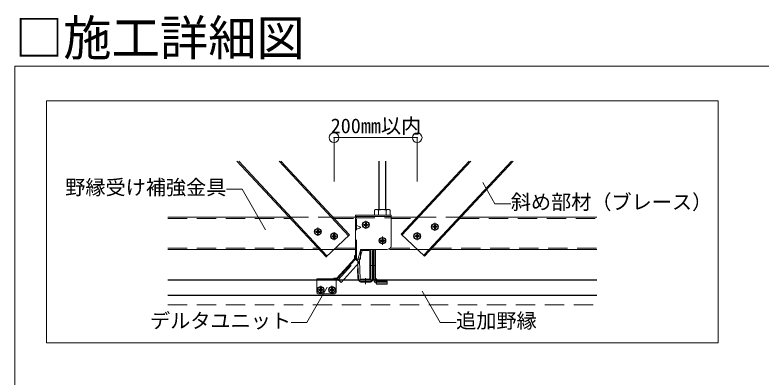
# Model space of a CAD drawing. Units: millimetres on the paper, with parts at other scales. Extents: x -195 to 195, y -140 to 138.
# Drawn here: x 2.29 to 48.61, y 42.88 to 65.37 of the extents above; entities that cross this region are included whole.
import ezdxf
from ezdxf.enums import TextEntityAlignment as Align

# ---------------------------------------------------------------- set-up
doc = ezdxf.new("R2010")
doc.units = ezdxf.units.MM
doc.header["$PDMODE"] = 32
doc.header["$PDSIZE"] = 0.6
doc.linetypes.add('CHAIN1', pattern=[8, 5, -1, 1, -1])
doc.linetypes.add('DASHED1', pattern=[1.8, 1.2, -0.6])
for name, color, linetype, lineweight in [('5-0_中心線', 4, 'CHAIN1', 9), ('5-1_吊り材', 7, 'Continuous', 18), ('5-2_野縁受け', 3, 'Continuous', 18), ('5-3_野縁', 2, 'Continuous', 25), ('5-4_ブレース・補強材', 4, 'Continuous', 9), ('5-5_寸法', 4, 'Continuous', 9), ('5-6_文字', 7, 'Continuous', 18), ('5-B_補強金具・金具・その他', 3, 'Continuous', 18), ('5-C_ビス・アンカーボルト・強調図形', 2, 'DASHED1', 25), ('5-D_パネル', 4, 'DASHED1', 9), ('F-2_野縁受け', 3, 'Continuous', 18)]:
    doc.layers.add(name, color=color, linetype=linetype, lineweight=lineweight)
doc.layers.add('F-6_文字', color=7, linetype='Continuous')
doc.styles.add('ＭＳ ゴシック', font='')
doc.styles.get('ＭＳ ゴシック').set_extended_font_data('MS Gothic')

msp = doc.modelspace()

# ---------------------------------------------------------------- linework, layer by layer
at = {"layer": '5-0_中心線'}
for p, q in [((24.069, 52.087), (24.069, 52.587)), ((28.355, 51.959), (28.355, 52.459)), ((20.853, 51.904), (21.338, 51.904)), ((21.096, 51.655), (21.096, 52.156)), ((22.1, 51.38), (22.1, 51.88)), ((23.827, 52.335), (24.312, 52.335)), ((27.262, 51.385), (27.262, 51.885)), ((28.597, 52.207), (28.112, 52.207)), ((21.858, 51.628), (22.343, 51.628)), ((25.103, 51.098), (25.103, 51.599)), ((27.504, 51.633), (27.02, 51.633)), ((24.86, 51.347), (25.345, 51.347)), ((24.315, 49.804), (24.699, 49.804)), ((24.051, 49.013), (24.051, 48.649)), ((21.029, 48.298), (21.513, 48.298)), ((21.271, 48.05), (21.271, 48.55)), ((21.729, 48.299), (22.214, 48.299)), ((21.972, 48.051), (21.972, 48.551))]:
    msp.add_line(p, q, dxfattribs=at)
at = {"layer": '5-1_吊り材'}
for p, q in [((24.873, 56.277), (24.873, 53.277)), ((24.902, 53.277), (24.902, 56.277)), ((25.295, 56.277), (25.295, 53.277)), ((25.323, 56.277), (25.323, 53.908)), ((25.323, 56.277), (25.323, 53.277)), ((24.674, 53.277), (24.608, 53.239)), ((24.674, 53.277), (25.522, 53.277)), ((25.522, 53.277), (25.588, 53.239)), ((24.608, 53.122), (24.608, 53.239)), ((24.608, 52.927), (24.608, 53.122)), ((24.853, 53.122), (24.853, 53.239)), ((24.853, 52.927), (24.853, 53.122)), ((25.343, 53.122), (25.343, 53.239)), ((25.343, 52.927), (25.343, 53.122)), ((25.588, 53.122), (25.588, 53.239)), ((25.588, 52.927), (25.588, 53.122)), ((23.748, 50.395), (23.871, 50.804)), ((23.749, 50.744), (23.767, 50.804)), ((24.359, 50.804), (24.38, 50.689)), ((24.38, 50.689), (24.38, 48.979)), ((24.46, 50.804), (24.48, 50.689)), ((24.48, 48.979), (24.48, 50.689)), ((24.556, 49.59), (24.556, 50.804)), ((23.579, 50.062), (23.578, 50.083)), ((23.723, 48.976), (23.678, 50.087)), ((23.582, 49.014), (23.558, 49.604)), ((23.623, 48.972), (23.586, 49.9)), ((24.38, 49.352), (24.38, 49.354)), ((24.53, 48.999), (24.53, 49.269)), ((24.554, 49.541), (24.533, 49.334)), ((24.48, 49.084), (24.48, 49.087))]:
    msp.add_line(p, q, dxfattribs=at)
at = {"layer": '5-1_吊り材', "linetype": 'DASHED1'}
for p, q in [((23.599, 50.247), (23.748, 50.741)), ((23.586, 49.9), (23.579, 50.062)), ((23.695, 50.219), (23.748, 50.395)), ((24.48, 49.917), (24.556, 49.917)), ((24.48, 49.692), (24.556, 49.692)), ((23.798, 48.904), (24.305, 48.904)), ((23.798, 48.804), (24.305, 48.804)), ((23.831, 48.774), (24.305, 48.774)), ((23.951, 48.804), (23.951, 48.774)), ((24.151, 48.804), (24.151, 48.774)), ((24.2, 48.804), (24.197, 48.804))]:
    msp.add_line(p, q, dxfattribs=at)
at = {"layer": '5-1_吊り材'}
for centre, radius, start, end in [((24.768, 52.938), 0.341, 96.3429, 118.0413), ((24.722, 53.033), 0.244, 57.5712, 88.0446), ((25.098, 52.466), 0.811, 72.412, 107.588), ((25.474, 53.033), 0.244, 91.9554, 122.4288), ((25.428, 52.938), 0.341, 61.9587, 83.6571), ((24.078, 50.103), 0.5, 168.3445, 182.3187), ((24.078, 50.103), 0.4, 165.3726, 182.3187), ((23.706, 49.554), 0.156, 134.9801, 161.3976), ((24.056, 49.59), 0.5, 354.294, 0), ((25.28, 49.269), 0.75, 175, 180), ((23.831, 49.024), 0.25, 182.3187, 208.6854), ((23.798, 48.979), 0.175, 182.3187, 205.3769), ((23.798, 48.979), 0.075, 182.3187, 270), ((24.305, 48.979), 0.075, 270, 0), ((24.305, 48.979), 0.175, 334.6231, 0), ((24.305, 48.999), 0.225, 335.025, 0)]:
    msp.add_arc(centre, radius, start, end, dxfattribs=at)
at = {"layer": '5-1_吊り材', "linetype": 'DASHED1'}
for centre, radius, start, end in [((24.078, 50.103), 0.5, 163.2308, 168.3445), ((24.078, 50.103), 0.4, 163.2308, 165.3726), ((23.831, 49.024), 0.25, 208.6854, 270), ((23.798, 48.979), 0.175, 205.3769, 270), ((24.305, 48.979), 0.175, 270, 334.6231), ((24.305, 48.999), 0.225, 270, 335.025)]:
    msp.add_arc(centre, radius, start, end, dxfattribs=at)
at = {"layer": '5-2_野縁受け'}
for p, q in [((11.786, 52.804), (19.308, 52.804)), ((22.043, 52.804), (23.423, 52.804)), ((25.648, 52.804), (27.242, 52.804)), ((29.977, 52.804), (38.411, 52.804)), ((11.786, 50.804), (21.173, 50.804)), ((22.097, 50.804), (23.423, 50.804)), ((23.78, 50.804), (23.78, 50.744)), ((23.78, 50.804), (24.27, 50.804)), ((24.27, 50.744), (23.78, 50.744)), ((24.32, 49.014), (24.32, 50.694)), ((24.38, 49.014), (24.38, 50.694)), ((25.55, 50.804), (27.272, 50.804)), ((28.112, 50.804), (38.411, 50.804)), ((23.78, 48.964), (23.78, 48.904)), ((24.27, 48.964), (23.78, 48.964)), ((24.27, 48.904), (23.78, 48.904))]:
    msp.add_line(p, q, dxfattribs=at)
at = {"layer": '5-2_野縁受け', "linetype": 'DASHED1'}
for p, q in [((19.308, 52.804), (22.043, 52.804)), ((27.242, 52.804), (29.977, 52.804)), ((11.786, 52.724), (19.383, 52.724)), ((22.117, 52.724), (23.423, 52.724)), ((25.648, 52.724), (27.168, 52.724)), ((29.902, 52.724), (38.411, 52.724)), ((11.786, 50.884), (21.098, 50.884)), ((21.173, 50.804), (22.097, 50.804)), ((22.183, 50.884), (23.423, 50.884)), ((25.612, 50.884), (27.186, 50.884)), ((27.272, 50.804), (28.112, 50.804)), ((28.186, 50.884), (38.411, 50.884))]:
    msp.add_line(p, q, dxfattribs=at)
at = {"layer": '5-2_野縁受け'}
for centre, radius, start, end in [((24.27, 50.694), 0.11, 360, 90), ((24.27, 50.694), 0.05, 360, 90), ((24.27, 49.014), 0.05, 270, 360), ((24.27, 49.014), 0.11, 270, 360)]:
    msp.add_arc(centre, radius, start, end, dxfattribs=at)
at = {"layer": '5-3_野縁'}
for p, q in [((38.411, 48.904), (11.786, 48.904)), ((11.786, 47.954), (38.411, 47.954))]:
    msp.add_line(p, q, dxfattribs=at)
at = {"layer": '5-4_ブレース・補強材'}
for p, q in [((16.069, 56.277), (21.603, 50.343)), ((16.179, 56.277), (21.661, 50.398)), ((18.695, 56.277), (23.007, 51.653)), ((18.804, 56.277), (23.065, 51.707)), ((30.481, 56.277), (26.258, 51.749)), ((30.59, 56.277), (26.317, 51.694)), ((33.106, 56.277), (27.663, 50.44)), ((33.216, 56.277), (27.721, 50.385)), ((21.584, 50.325), (23.065, 51.707)), ((26.258, 51.749), (27.721, 50.385))]:
    msp.add_line(p, q, dxfattribs=at)
at = {"layer": '5-5_寸法'}
for q in [(25.108, 57.746), (22.1, 55.02)]:
    msp.add_line((22.1, 57.746), q, dxfattribs=at)
msp.add_lwpolyline([(25.108, 57.746), (27.262, 57.746), (27.262, 55.02)], dxfattribs=at)
at = {"layer": '5-5_寸法', "color": 7}
for p in [(22.1, 57.746), (27.262, 57.746)]:
    msp.add_point(p, dxfattribs=at)
at = {"layer": '5-6_文字'}
for p, q in [((31.33, 54.957), (32.09, 53.641)), ((32.09, 53.641), (33.073, 53.641)), ((27.577, 48.21), (28.697, 46.269)), ((28.697, 46.269), (29.68, 46.269))]:
    msp.add_line(p, q, dxfattribs=at)
for points in [[(17.855, 52.029), (16.398, 54.553), (15.414, 54.553)], [(21.674, 48.451), (20.415, 46.269), (19.431, 46.269)]]:
    msp.add_lwpolyline(points, dxfattribs=at)
at = {"layer": '5-B_補強金具・金具・その他'}
for p, q in [((23.423, 52.927), (23.423, 52.847)), ((23.423, 52.927), (25.648, 52.927)), ((23.423, 52.847), (25.648, 52.847)), ((23.503, 52.767), (23.503, 52.847)), ((25.648, 51.054), (25.648, 52.927)), ((23.423, 52.767), (23.503, 52.767)), ((23.423, 52.767), (23.423, 50.204)), ((25.648, 52.767), (25.648, 52.767)), ((23.748, 50.804), (23.748, 50.204)), ((25.398, 50.804), (23.748, 50.804)), ((24.597, 49.309), (24.597, 50.689)), ((24.598, 48.904), (24.598, 50.804)), ((24.678, 48.904), (24.678, 50.804)), ((22.281, 49.024), (23.373, 50.223)), ((22.303, 48.974), (23.423, 50.204)), ((23.664, 49.985), (23.423, 50.204)), ((23.748, 50.204), (23.423, 50.204)), ((22.544, 48.755), (23.664, 49.985)), ((22.303, 48.974), (21.023, 48.974)), ((22.053, 48.974), (22.103, 49.024)), ((22.281, 49.024), (22.103, 49.024)), ((22.223, 48.149), (22.223, 48.974)), ((22.223, 48.894), (22.303, 48.894)), ((22.303, 48.974), (22.544, 48.755)), ((24.678, 49.028), (24.802, 48.904)), ((22.123, 48.049), (21.123, 48.049))]:
    msp.add_line(p, q, dxfattribs=at)
at = {"layer": '5-B_補強金具・金具・その他', "linetype": 'DASHED1'}
for p, q in [((23.423, 52.767), (25.648, 52.767)), ((23.423, 52.765), (25.648, 52.765)), ((23.503, 52.687), (23.423, 52.687)), ((23.503, 50.204), (23.503, 52.687)), ((22.363, 48.92), (23.483, 50.15)), ((22.223, 48.894), (21.023, 48.894)), ((24.598, 48.904), (24.598, 48.849)), ((24.678, 48.904), (24.678, 48.854)), ((24.723, 48.724), (24.729, 48.724)), ((24.728, 48.804), (24.73, 48.804)), ((25.398, 48.645), (24.728, 48.645)), ((24.729, 48.794), (24.729, 48.645)), ((24.729, 48.724), (25.398, 48.724)), ((24.73, 48.804), (25.397, 48.804)), ((24.802, 48.904), (24.833, 48.874)), ((25.318, 48.874), (24.809, 48.874)), ((25.318, 48.838), (24.809, 48.838)), ((25.398, 48.794), (25.398, 48.645))]:
    msp.add_line(p, q, dxfattribs=at)
at = {"layer": '5-B_補強金具・金具・その他'}
for points in [[(23.423, 50.454), (23.373, 50.404), (23.373, 50.223)], [(21.023, 48.149), (21.023, 48.974), (21.023, 48.894)]]:
    msp.add_lwpolyline(points, dxfattribs=at)
for centre, radius, start, end in [((22.979, 50.848), 1.538, 59.7781, 73.2166), ((22.979, 53.506), 1.538, 286.7834, 300.2219), ((23.719, 52.299), 0.297, 185.5926, 204.362), ((23.719, 52.055), 0.297, 155.638, 174.4074), ((25.398, 51.054), 0.25, 335.0783, 0), ((25.398, 51.054), 0.25, 270, 333.3571), ((25.398, 51.054), 0.25, 333.3571, 335.0783), ((23.423, 50.204), 0.08, 317.6848, 0), ((22.303, 48.974), 0.08, 270, 317.6848), ((21.123, 48.149), 0.1, 180, 270), ((22.123, 48.149), 0.1, 270, 0)]:
    msp.add_arc(centre, radius, start, end, dxfattribs=at)
at = {"layer": '5-B_補強金具・金具・その他', "linetype": 'DASHED1'}
for centre, radius, start, end in [((24.723, 48.849), 0.125, 180, 270), ((24.728, 48.854), 0.05, 180, 270), ((24.809, 48.794), 0.08, 90, 180), ((24.809, 48.758), 0.08, 90, 180), ((25.318, 48.794), 0.08, 0, 90), ((25.318, 48.758), 0.08, 0, 90)]:
    msp.add_arc(centre, radius, start, end, dxfattribs=at)
at = {"layer": '5-C_ビス・アンカーボルト・強調図形', "linetype": 'Continuous'}
for p, q in [((23.954, 52.36), (23.954, 52.31)), ((23.954, 52.36), (24.019, 52.36)), ((24.044, 52.45), (24.044, 52.385)), ((24.044, 52.45), (24.094, 52.45)), ((24.094, 52.45), (24.094, 52.385)), ((24.119, 52.36), (24.184, 52.36)), ((24.184, 52.36), (24.184, 52.31)), ((20.981, 51.929), (20.981, 51.879)), ((20.981, 51.929), (21.046, 51.929)), ((20.981, 51.879), (21.046, 51.879)), ((21.071, 52.019), (21.071, 51.954)), ((21.071, 52.019), (21.121, 52.019)), ((21.121, 52.019), (21.121, 51.954)), ((21.146, 51.929), (21.211, 51.929)), ((21.146, 51.879), (21.211, 51.879)), ((21.211, 51.929), (21.211, 51.879)), ((23.954, 52.31), (24.019, 52.31)), ((24.044, 52.285), (24.044, 52.22)), ((24.044, 52.22), (24.094, 52.22)), ((24.094, 52.285), (24.094, 52.22)), ((24.119, 52.31), (24.184, 52.31)), ((28.24, 52.232), (28.24, 52.182)), ((28.305, 52.232), (28.24, 52.232)), ((28.305, 52.182), (28.24, 52.182)), ((28.33, 52.322), (28.33, 52.257)), ((28.38, 52.322), (28.33, 52.322)), ((28.33, 52.157), (28.33, 52.092)), ((28.38, 52.092), (28.33, 52.092)), ((28.38, 52.322), (28.38, 52.257)), ((28.38, 52.157), (28.38, 52.092)), ((28.47, 52.232), (28.405, 52.232)), ((28.47, 52.182), (28.405, 52.182)), ((28.47, 52.232), (28.47, 52.182)), ((21.071, 51.854), (21.071, 51.789)), ((21.071, 51.789), (21.121, 51.789)), ((21.121, 51.854), (21.121, 51.789)), ((21.985, 51.653), (21.985, 51.603)), ((21.985, 51.653), (22.05, 51.653)), ((21.985, 51.603), (22.05, 51.603)), ((22.075, 51.743), (22.075, 51.678)), ((22.075, 51.743), (22.125, 51.743)), ((22.075, 51.578), (22.075, 51.513)), ((22.075, 51.513), (22.125, 51.513)), ((22.125, 51.743), (22.125, 51.678)), ((22.125, 51.578), (22.125, 51.513)), ((22.15, 51.653), (22.215, 51.653)), ((22.15, 51.603), (22.215, 51.603)), ((22.215, 51.653), (22.215, 51.603)), ((25.078, 51.462), (25.078, 51.397)), ((25.078, 51.462), (25.128, 51.462)), ((25.128, 51.462), (25.128, 51.397)), ((27.147, 51.659), (27.147, 51.609)), ((27.212, 51.659), (27.147, 51.659)), ((27.212, 51.609), (27.147, 51.609)), ((27.237, 51.749), (27.237, 51.684)), ((27.287, 51.749), (27.237, 51.749)), ((27.237, 51.584), (27.237, 51.519)), ((27.287, 51.519), (27.237, 51.519)), ((27.287, 51.749), (27.287, 51.684)), ((27.287, 51.584), (27.287, 51.519)), ((27.377, 51.659), (27.312, 51.659)), ((27.377, 51.609), (27.312, 51.609)), ((27.377, 51.659), (27.377, 51.609)), ((24.988, 51.372), (24.988, 51.322)), ((24.988, 51.372), (25.053, 51.372)), ((24.988, 51.322), (25.053, 51.322)), ((25.078, 51.297), (25.078, 51.232)), ((25.078, 51.232), (25.128, 51.232)), ((25.128, 51.297), (25.128, 51.232)), ((25.153, 51.372), (25.218, 51.372)), ((25.153, 51.322), (25.218, 51.322)), ((25.218, 51.372), (25.218, 51.322)), ((21.156, 48.323), (21.156, 48.273)), ((21.156, 48.323), (21.221, 48.323)), ((21.156, 48.273), (21.221, 48.273)), ((21.246, 48.413), (21.246, 48.348)), ((21.246, 48.413), (21.296, 48.413)), ((21.246, 48.248), (21.246, 48.183)), ((21.246, 48.183), (21.296, 48.183)), ((21.296, 48.413), (21.296, 48.348)), ((21.296, 48.248), (21.296, 48.183)), ((21.321, 48.323), (21.386, 48.323)), ((21.321, 48.273), (21.386, 48.273)), ((21.386, 48.323), (21.386, 48.273)), ((21.857, 48.324), (21.857, 48.274)), ((21.857, 48.324), (21.922, 48.324)), ((21.857, 48.274), (21.922, 48.274)), ((21.947, 48.414), (21.947, 48.349)), ((21.947, 48.414), (21.997, 48.414)), ((21.947, 48.249), (21.947, 48.184)), ((21.947, 48.184), (21.997, 48.184)), ((21.997, 48.414), (21.997, 48.349)), ((21.997, 48.249), (21.997, 48.184)), ((22.022, 48.324), (22.087, 48.324)), ((22.022, 48.274), (22.087, 48.274)), ((22.087, 48.324), (22.087, 48.274))]:
    msp.add_line(p, q, dxfattribs=at)
for centre in [(24.069, 52.335), (28.355, 52.207), (21.096, 51.904), (22.1, 51.628), (25.103, 51.347), (27.262, 51.633), (21.271, 48.298), (21.972, 48.299)]:
    msp.add_circle(centre, 0.2, dxfattribs=at)
for centre, start, end in [((24.019, 52.385), 270, 0), ((24.119, 52.385), 180, 270), ((21.046, 51.954), 270, 0), ((21.046, 51.854), 0, 90), ((21.146, 51.954), 180, 270), ((21.146, 51.854), 90, 180), ((24.019, 52.285), 0, 90), ((24.119, 52.285), 90, 180), ((28.305, 52.257), 270, 0), ((28.305, 52.157), 0, 90), ((28.405, 52.257), 180, 270), ((28.405, 52.157), 90, 180), ((22.05, 51.678), 270, 0), ((22.05, 51.578), 0, 90), ((22.15, 51.678), 180, 270), ((22.15, 51.578), 90, 180), ((27.212, 51.684), 270, 0), ((27.212, 51.584), 0, 90), ((27.312, 51.684), 180, 270), ((27.312, 51.584), 90, 180), ((25.053, 51.397), 270, 0), ((25.053, 51.297), 0, 90), ((25.153, 51.397), 180, 270), ((25.153, 51.297), 90, 180), ((21.221, 48.348), 270, 0), ((21.221, 48.248), 0, 90), ((21.321, 48.348), 180, 270), ((21.321, 48.248), 90, 180), ((21.922, 48.349), 270, 0), ((21.922, 48.249), 0, 90), ((22.022, 48.349), 180, 270), ((22.022, 48.249), 90, 180)]:
    msp.add_arc(centre, 0.025, start, end, dxfattribs=at)
at = {"layer": '5-D_パネル'}
msp.add_line((11.786, 47.354), (38.411, 47.354), dxfattribs=at)
at = {"layer": 'F-2_野縁受け'}
for p, q in [((2.29, 62.182), (191.29, 62.182)), ((2.29, 62.182), (2.29, 6.358)), ((4.258, 45), (4.258, 60.029)), ((45.939, 45), (4.258, 45))]:
    msp.add_line(p, q, dxfattribs=at)
msp.add_lwpolyline([(4.258, 60.029), (45.939, 60.029), (45.939, 45)], dxfattribs=at)

# ---------------------------------------------------------------- texts
at = {"layer": '5-5_寸法', "style": 'ＭＳ ゴシック'}
msp.add_text('200mm以内', height=0.9164, dxfattribs=at).set_placement((21.891, 57.746), align=Align.BOTTOM_LEFT)
at = {"layer": '5-6_文字', "style": 'ＭＳ ゴシック'}
for s, p in [('野縁受け補強金具', (5.414, 53.928)), ('斜め部材（ブレース）', (33.073, 53.016)), ('デルタユニット', (10.681, 45.644)), ('追加野縁', (29.68, 45.644))]:
    msp.add_text(s, height=0.9164, dxfattribs=at).set_placement(p, align=Align.BOTTOM_LEFT)
at = {"layer": 'F-6_文字', "style": 'ＭＳ ゴシック'}
msp.add_text('□施工詳細図', height=2.199, dxfattribs=at).set_placement((2.29, 62.182), align=Align.BOTTOM_LEFT)

doc.saveas('drawing.dxf')
